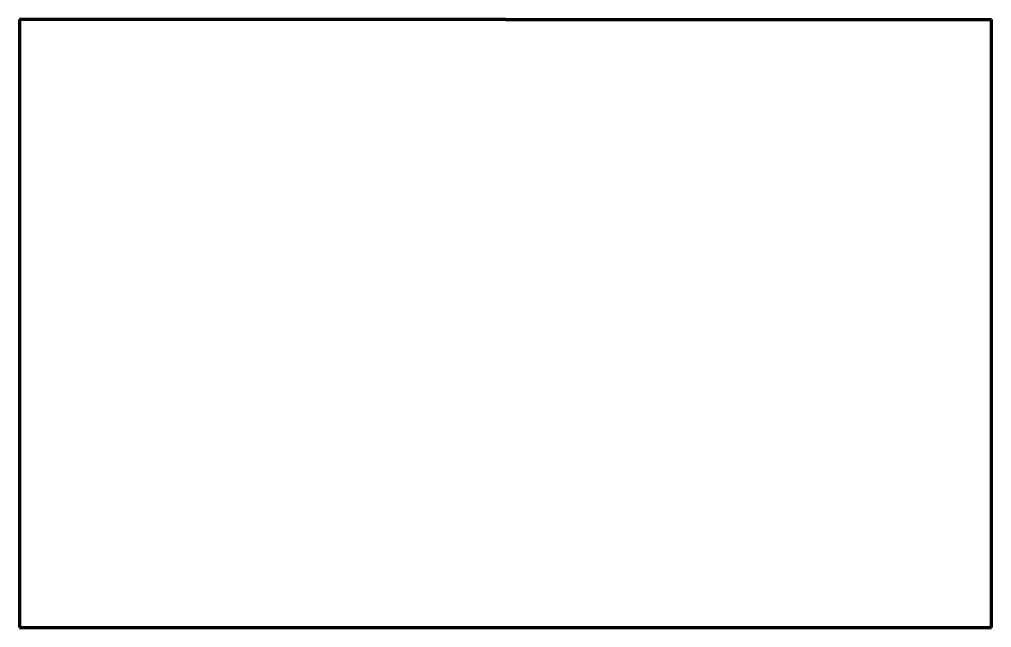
# Model space of a CAD drawing. Header units: millimetres. Extents: x 188 to 435, y 194 to 726.
# Drawn here: x 388 to 412, y 711 to 726 of the extents above.
import ezdxf

# ---------------------------------------------------------------- set-up
doc = ezdxf.new("R2010")
doc.units = ezdxf.units.MM
doc.layers.add('Contornos visibles', color=1, linetype='Continuous', lineweight=100)

msp = doc.modelspace()

# ---------------------------------------------------------------- linework, layer by layer
at = {"layer": 'Contornos visibles'}
for p, q in [((400, 726), (388, 726)), ((388, 726), (388, 711)), ((400, 726), (412, 726)), ((412, 711), (412, 726)), ((388, 711), (412, 711))]:
    msp.add_line(p, q, dxfattribs=at)

doc.saveas('drawing.dxf')
